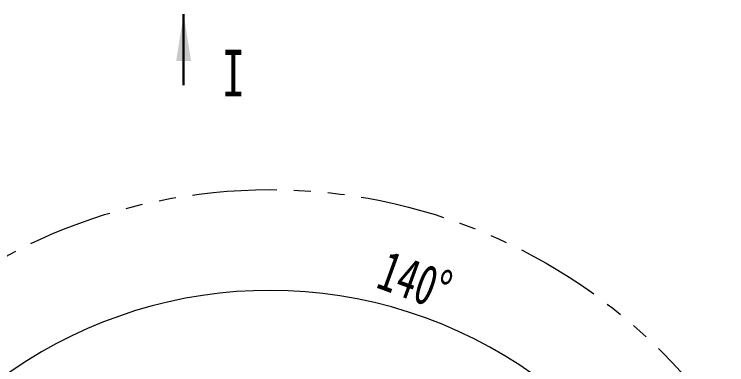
# Paper-space layout '草迹图' of a CAD drawing. Header units: millimetres. Extents: x 0 to 420, y 0 to 297.
# Drawn here: x 71.1 to 124.5, y 97.1 to 123.4 of the extents above; entities that cross this region are included whole.
import ezdxf

# ---------------------------------------------------------------- set-up
doc = ezdxf.new("R2010")
doc.units = ezdxf.units.MM
doc.linetypes.add('HIDDEN', pattern=[1.905, 1.27, -0.635])
doc.linetypes.add('PHANTOM', pattern=[12.7, 6.35, -1.27, 1.27, -1.27, 1.27, -1.27])
doc.layers.get('0').update_dxf_attribs({"lineweight": 18})
doc.layers.add('双点划线层', color=7, linetype='PHANTOM', lineweight=18)
doc.layers.add('标注层', color=7, linetype='Continuous', lineweight=15)
doc.styles.add('SLDTEXTSTYLE6', font='', dxfattribs={"width": 0.7})
doc.styles.get('SLDTEXTSTYLE6').set_extended_font_data('宋体')
doc.dimstyles.new('SLDDIMSTYLE0', dxfattribs={"dimtxt": 3, "dimasz": 3, "dimexe": 0, "dimexo": 0.0625, "dimgap": 0.75, "dimtad": 1, "dimdec": 4, "dimlfac": 10, "dimzin": 12, "dimdsep": 46, "dimtxsty": 'SLDTEXTSTYLE6', "dimcen": 0.09, "dimdle": 6, "dimazin": 3, "dimtfac": 1, "dimtdec": 3, "dimtofl": 0, "dimtmove": 0, "dimatfit": 3, "dimfxl": 1, "dimfrac": 2, "dimtolj": 1, "dimarcsym": 0})

# ---------------------------------------------------------------- blocks, each defined once
blk = doc.blocks.new('SW_PROJECTIONARROW_1')
at = {"linetype": 'Continuous', "lineweight": 0}
blk.add_hatch(color=0, dxfattribs=at).paths.add_polyline_path([(83.812, 123.355), (83.252, 119.855), (84.372, 119.855)], flags=0)
blk.add_hatch(color=0, dxfattribs=at).paths.add_polyline_path([(83.812, 123.355), (83.252, 119.855), (84.372, 119.855)], flags=0)
at = {"color": 0, "linetype": 'HIDDEN', "lineweight": 0}
blk.add_line((83.812, 118.035), (83.812, 123.355), dxfattribs=at)
blk.add_line((83.812, 118.035), (83.812, 123.355), dxfattribs=at)
at = {"color": 0, "linetype": 'PHANTOM', "lineweight": 30}
blk.add_line((83.812, 118.035), (83.812, 123.355), dxfattribs=at)
at = {"color": 0, "linetype": 'Continuous', "lineweight": 0, "insert": (86.711, 120.695), "char_height": 3.5, "width": 2.18994, "attachment_point": 1, "style": 'SLDTEXTSTYLE6'}
blk.add_mtext('I', dxfattribs=at)
blk.add_mtext('I', dxfattribs=at)
blk = doc.blocks.new('*X87')
at = {"layer": '标注层'}
for points in [[(64.149, 90.483), (66.517, 92.383), (65.836, 93.007)], [(124.38, 68.561), (124.71, 71.578), (123.788, 71.538)]]:
    blk.add_hatch(color=256, dxfattribs=at).paths.add_polyline_path(points, flags=0)
blk.add_arc((90.275, 68.561), 34.105, 0, 140, dxfattribs=at)
at = {"layer": '标注层', "insert": (99.161, 105.736), "char_height": 3, "width": 12.0331, "attachment_point": 1, "rotation": 340, "style": 'SLDTEXTSTYLE6'}
blk.add_mtext('140%%D', dxfattribs=at)

psp = doc.layouts.new('草迹图')

# ---------------------------------------------------------------- linework, layer by layer
at = {"layer": '双点划线层'}
psp.add_circle((90.27515784, 68.56092363), 41.65444525, dxfattribs=at)

# ---------------------------------------------------------------- block references
at = {"color": 7, "linetype": 'Continuous', "lineweight": 0}
psp.add_blockref('SW_PROJECTIONARROW_1', (0, 0), dxfattribs=at)

# ---------------------------------------------------------------- dimensions: what is measured, and where the dimension line sits
at = {"layer": '标注层'}
dim = psp.add_angular_dim_2l(base=(101.93980834, 100.60928748), line1=((44.31249126, 107.12818021), (90.27515784, 68.56092363)), line2=((242.66343596, 68.56092363), (90.27515784, 68.56092363)), dimstyle='SLDDIMSTYLE0', override={"dimtad": 1, "dimtih": 0, "dimtoh": 0, "dimsah": 1, "dimtdec": 2, "dimtzin": 12}, dxfattribs=at)
dim.commit()
dim.dimension.update_dxf_attribs({"geometry": '*X87', "text_midpoint": (101.93980834, 100.60928748), "dimtype": 162})

doc.saveas('drawing.dxf')
